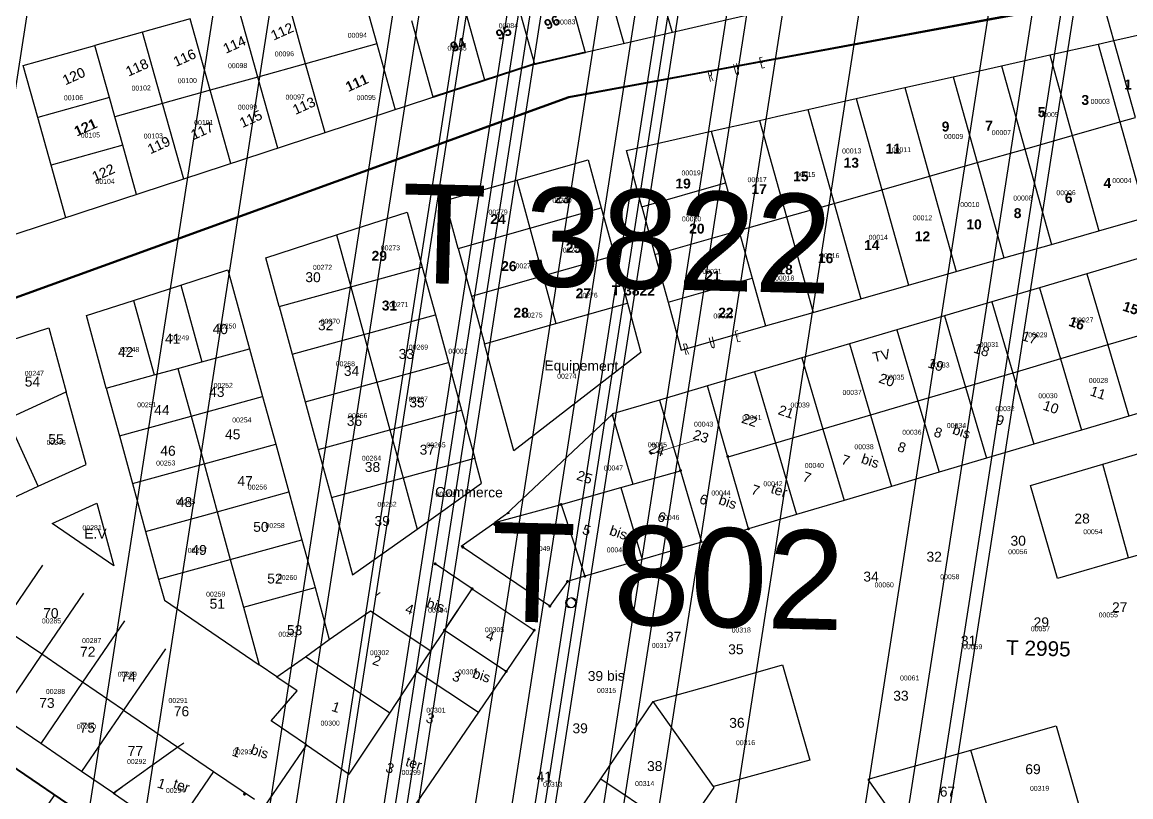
# Model space of a CAD drawing. Header units: metres. Extents: x 0 to 1324930, y 0 to 1631912.
# Drawn here: x 253556.7 to 253780.5, y 1629919.7 to 1630076.2 of the extents above; entities that cross this region are included whole.
import ezdxf
from ezdxf.enums import TextEntityAlignment as Align

# ---------------------------------------------------------------- set-up
doc = ezdxf.new("R2010")
doc.units = ezdxf.units.M
doc.header["$MEASUREMENT"] = 0
for name, color, linetype in [('A_revoir_geometrie_aberrante', 7, 'Continuous'), ('historique_numero_parcelle', 7, 'Continuous'), ('limites_parcelles', 7, 'Continuous'), ('limites_sections', 7, 'Continuous'), ('limites_tf', 7, 'Continuous'), ('numero_lot', 7, 'Continuous'), ('numero_parcelle', 7, 'Continuous')]:
    doc.layers.add(name, color=color, linetype=linetype)
for name, color, linetype, lineweight in [('CABA', 7, 'Continuous', 0), ('Commune', 2, 'Continuous', 30), ('Numero Titre Foncier', 4, 'Continuous', 0)]:
    doc.layers.add(name, color=color, linetype=linetype, lineweight=lineweight)
doc.styles.add('Style-Arial', font='arial.ttf')
doc.styles.add('Style-FANCY', font='times.ttf')
doc.styles.add('Style-STANDARD', font='STANDARD.shx')
doc.styles.add('style1', font='')
doc.styles.get('style1').set_extended_font_data('Times New Roman', bold=True)

# ---------------------------------------------------------------- blocks, each defined once
blk = doc.blocks.new('SC5182')
at = {"color": 0, "linetype": 'ByBlock', "lineweight": -2}
blk.add_circle((0, 0), 1, dxfattribs=at)

msp = doc.modelspace()

# ---------------------------------------------------------------- linework, layer by layer
at = {"layer": 'A_revoir_geometrie_aberrante'}
for p in [(253818.61986, 1630923.38749), (253724.3939, 1630908.56345), (253783.36023, 1630905.73622), (253774.25578, 1630899.93366), (253836.71626, 1630891.34258), (253814.74338, 1630885.17909), (253827.94962, 1630881.20231), (253782.48128, 1630855.73806), (253817.74311, 1630841.65067), (253797.24446, 1630828.58239), (253747.95549, 1630826.37614), (253772.91621, 1630823.75877), (253668.05397, 1630787.75301), (253715.06164, 1630775.13962), (253832.15824, 1630762.91725), (253758.56079, 1630716.32), (253733.98882, 1630702.58123), (253767.09052, 1630682.50395), (253854.39451, 1630680.82364), (253862.27647, 1630677.74937), (253858.70299, 1630671.267), (253842.95258, 1630663.93894), (253736.02348, 1630663.7972), (253774.846, 1630654.88448)]:
    msp.add_line(p, (0, 0), dxfattribs=at)
at = {"layer": 'CABA', "color": 7, "linetype": 'Continuous', "lineweight": 0}
for p, q in [((253683.78143, 1629988.99619), (253693.30726, 1629991.98084)), ((253628.92715, 1629960.97742), (253628.14296, 1629960.41473))]:
    msp.add_line(p, q, dxfattribs=at)
at = {"layer": 'CABA', "color": 7, "linetype": 'Continuous', "lineweight": 100}
msp.add_line((253683.69938, 1629989.25849), (253683.4811, 1629988.90627), dxfattribs=at)
at = {"layer": 'Commune', "color": 7, "linetype": 'Continuous', "lineweight": 0}
for p, q in [((253638.30152, 1630039.05814), (253638.31254, 1630039.06104)), ((253576.62823, 1629921.58254), (253575.0645, 1629920.47313))]:
    msp.add_line(p, q, dxfattribs=at)
at = {"layer": 'Commune', "color": 5, "linetype": 'Continuous', "lineweight": 13}
msp.add_line((253576.93291, 1629921.76257), (253575.37082, 1629920.65086), dxfattribs=at)
at = {"layer": 'Commune', "color": 7, "linetype": 'Continuous', "lineweight": 0}
msp.add_point((253642.04418, 1630040.26556), dxfattribs=at)
at = {"layer": 'Commune', "color": 2, "linetype": 'Continuous', "lineweight": 30}
for p in [(253675.68801, 1629996.74571), (253675.68801, 1629996.74571), (253654.66485, 1629976.96826), (253654.66485, 1629976.96826), (253575.09965, 1629920.48982), (253575.09965, 1629920.48982)]:
    msp.add_point(p, dxfattribs=at)
at = {"layer": 'Commune', "color": 5, "linetype": 'Continuous', "lineweight": 13}
for p in [(253675.88202, 1629997.07138), (253675.88202, 1629997.07138), (253654.88797, 1629977.26303), (253654.88797, 1629977.26303), (253575.40594, 1629920.66761), (253575.40594, 1629920.66761), (253601.54071, 1629920.27222)]:
    msp.add_point(p, dxfattribs=at)
at = {"layer": 'Commune', "color": 1, "linetype": 'Continuous', "lineweight": 30}
for p in [(253675.93984, 1629996.80875), (253654.91668, 1629977.0313), (253575.35148, 1629920.55286)]:
    msp.add_point(p, dxfattribs=at)
at = {"layer": 'Commune', "color": 5, "linetype": 'Continuous', "lineweight": 70}
for p in [(253699.12436, 1629988.48475), (253689.55659, 1629985.65002), (253665.48216, 1629978.7713), (253652.11563, 1629974.74006), (253703.29572, 1629973.89217), (253645.61729, 1629970.16204), (253640.07652, 1629966.7621), (253670.24342, 1629964.30044), (253666.80057, 1629963.22837), (253647.50715, 1629961.71814), (253663.20752, 1629958.26628), (253641.91057, 1629953.37649), (253660.06409, 1629953.38694), (253654.40066, 1629945.06678), (253601.54071, 1629920.27222)]:
    msp.add_point(p, dxfattribs=at)
at = {"layer": 'limites_parcelles'}
for p, q in [((253777.08208, 1630072.46991), (253767.78874, 1630105.42318)), ((253683.95004, 1630088.1273), (253687.87313, 1630074.08111)), ((253624.23586, 1630086.24164), (253628.26555, 1630071.79238)), ((253674.3193, 1630085.43667), (253678.12022, 1630071.82915)), ((253666.14375, 1630085.019), (253670.33269, 1630070.03224)), ((253613.90311, 1630067.78384), (253609.85423, 1630082.22772)), ((253656.02947, 1630082.19392), (253660.09009, 1630067.66817)), ((253604.27097, 1630065.09551), (253600.22246, 1630079.53949)), ((253650.08235, 1630064.43025), (253645.91019, 1630079.36745)), ((253590.58976, 1630076.851), (253580.95798, 1630074.16277)), ((253594.6387, 1630062.40716), (253590.58976, 1630076.851)), ((253639.6209, 1630060.99797), (253635.31632, 1630076.40841)), ((253580.95798, 1630074.16277), (253571.32621, 1630071.47454)), ((253585.00703, 1630059.71896), (253580.95798, 1630074.16277)), ((253777.08208, 1630072.46991), (253783.69, 1630073.96)), ((253628.26555, 1630071.79238), (253613.90311, 1630067.78384)), ((253628.26555, 1630071.79238), (253631.97579, 1630058.48854)), ((253764.15474, 1630069.55478), (253773.92237, 1630071.75739)), ((253773.92237, 1630071.75739), (253777.08208, 1630072.46991)), ((253773.92237, 1630071.75739), (253778.31469, 1630056.04418)), ((253781.46115, 1630056.94213), (253777.08208, 1630072.46991)), ((253556.87961, 1630067.44249), (253571.32621, 1630071.47454)), ((253574.28197, 1630060.93062), (253571.32621, 1630071.47454)), ((253754.38734, 1630067.35222), (253764.15474, 1630069.55478)), ((253764.15474, 1630069.55478), (253768.69845, 1630053.29988)), ((253559.83519, 1630056.89867), (253556.87961, 1630067.44249)), ((253613.90311, 1630067.78384), (253604.27097, 1630065.09551)), ((253617.81193, 1630053.8396), (253613.90311, 1630067.78384)), ((253744.61971, 1630065.14961), (253754.38734, 1630067.35222)), ((253754.38734, 1630067.35222), (253759.08235, 1630050.55561)), ((253604.27097, 1630065.09551), (253594.6387, 1630062.40716)), ((253608.30061, 1630050.7189), (253604.27097, 1630065.09551)), ((253734.85208, 1630062.947), (253744.61971, 1630065.14961)), ((253744.61971, 1630065.14961), (253749.46598, 1630047.81126)), ((253725.08468, 1630060.74443), (253734.85208, 1630062.947)), ((253734.85208, 1630062.947), (253739.84974, 1630045.06695)), ((253574.28197, 1630060.93062), (253559.83519, 1630056.89867)), ((253575.37522, 1630057.03073), (253574.28197, 1630060.93062)), ((253594.6387, 1630062.40716), (253585.00703, 1630059.71896)), ((253598.79029, 1630047.59719), (253594.6387, 1630062.40716)), ((253716.77509, 1630058.87061), (253725.08468, 1630060.74443)), ((253725.08468, 1630060.74443), (253730.23363, 1630042.32268)), ((253585.00703, 1630059.71896), (253575.37522, 1630057.03073)), ((253589.27997, 1630044.47647), (253585.00703, 1630059.71896)), ((253708.96241, 1630057.10882), (253715.3161, 1630058.5416)), ((253715.3161, 1630058.5416), (253716.77509, 1630058.87061)), ((253715.3161, 1630058.5416), (253720.61692, 1630039.57823)), ((253562.53454, 1630047.26889), (253559.83519, 1630056.89867)), ((253575.37522, 1630057.03073), (253575.37517, 1630057.03072)), ((253576.98146, 1630051.30087), (253575.37522, 1630057.03073)), ((253695.78107, 1630054.13648), (253705.54848, 1630056.33899)), ((253705.54848, 1630056.33899), (253708.96241, 1630057.10882)), ((253705.54848, 1630056.33899), (253711.00115, 1630036.83406)), ((253768.69845, 1630053.29988), (253778.31469, 1630056.04418)), ((253778.31469, 1630056.04418), (253781.46115, 1630056.94213)), ((253778.31469, 1630056.04418), (253783.69895, 1630036.78246)), ((253678.68083, 1630050.28044), (253695.78106, 1630054.13647)), ((253695.78106, 1630054.13647), (253695.78107, 1630054.13648)), ((253695.78107, 1630054.13648), (253698.69301, 1630043.71976)), ((253759.08235, 1630050.55561), (253768.69845, 1630053.29988)), ((253768.69845, 1630053.29988), (253774.08272, 1630034.03807)), ((253576.98146, 1630051.30087), (253562.53454, 1630047.26889)), ((253579.76964, 1630041.35476), (253576.98146, 1630051.30087)), ((253681.7973, 1630038.89885), (253678.68083, 1630050.28044)), ((253749.46598, 1630047.81126), (253759.08235, 1630050.55561)), ((253759.08235, 1630050.55561), (253764.46648, 1630031.29367)), ((253565.50466, 1630036.6732), (253562.53454, 1630047.26889)), ((253656.50939, 1630044.23531), (253670.93859, 1630048.33797)), ((253670.93859, 1630048.33797), (253673.58469, 1630038.69471)), ((253739.84974, 1630045.06695), (253749.46598, 1630047.81126)), ((253749.46598, 1630047.81126), (253754.84998, 1630028.5492)), ((253730.23363, 1630042.32268), (253739.84974, 1630045.06695)), ((253739.84974, 1630045.06695), (253745.23374, 1630025.80481)), ((253642.08111, 1630040.13292), (253656.50939, 1630044.23531)), ((253656.50939, 1630044.23531), (253659.15228, 1630034.5907)), ((253681.7973, 1630038.89885), (253698.69301, 1630043.71976)), ((253698.69301, 1630043.71976), (253701.38504, 1630034.08979)), ((253720.61692, 1630039.57823), (253730.23363, 1630042.32268)), ((253730.23363, 1630042.32268), (253735.61751, 1630023.06042)), ((253644.72393, 1630030.48781), (253642.08111, 1630040.13292)), ((253659.15228, 1630034.5907), (253673.58469, 1630038.69471)), ((253673.58469, 1630038.69471), (253676.23113, 1630029.05026)), ((253681.7973, 1630038.89885), (253684.43835, 1630029.2535)), ((253711.00115, 1630036.83406), (253720.61692, 1630039.57823)), ((253720.61692, 1630039.57823), (253726.00127, 1630020.31602)), ((253620.13286, 1630033.19802), (253634.42373, 1630037.80698)), ((253634.42373, 1630037.80698), (253637.4593, 1630026.72812)), ((253701.38504, 1630034.08979), (253711.00115, 1630036.83406)), ((253711.00115, 1630036.83406), (253716.38596, 1630017.57189)), ((253774.08272, 1630034.03807), (253783.69895, 1630036.78246)), ((253644.72393, 1630030.48781), (253659.15228, 1630034.5907)), ((253659.15228, 1630034.5907), (253661.79522, 1630024.94594)), ((253684.43835, 1630029.2535), (253701.38504, 1630034.08979)), ((253701.38504, 1630034.08979), (253704.07751, 1630024.45819)), ((253764.46648, 1630031.29367), (253774.08272, 1630034.03807)), ((253605.84316, 1630028.58945), (253620.13286, 1630033.19802)), ((253620.13286, 1630033.19802), (253622.99492, 1630022.75337)), ((253644.72393, 1630030.48781), (253647.36651, 1630020.84359)), ((253684.43835, 1630029.2535), (253687.07941, 1630019.60814)), ((253754.84998, 1630028.5492), (253764.46648, 1630031.29367)), ((253608.5313, 1630018.77882), (253605.84316, 1630028.58945)), ((253661.79522, 1630024.94594), (253676.23113, 1630029.05026)), ((253676.23113, 1630029.05026), (253678.87731, 1630019.40674)), ((253745.23374, 1630025.80481), (253754.84998, 1630028.5492)), ((253783.62252, 1630028.92011), (253771.63759, 1630025.37675)), ((253588.69527, 1630023.05896), (253598.22164, 1630026.13115)), ((253598.22164, 1630026.13115), (253602.57854, 1630010.2304)), ((253622.99492, 1630022.75337), (253637.4593, 1630026.72812)), ((253637.4593, 1630026.72812), (253640.10186, 1630017.08362)), ((253647.36651, 1630020.84359), (253661.79522, 1630024.94594)), ((253661.79522, 1630024.94594), (253664.43819, 1630015.30104)), ((253735.61751, 1630023.06042), (253745.23374, 1630025.80481)), ((253771.63759, 1630025.37675), (253762.04616, 1630022.54103)), ((253771.63759, 1630025.37675), (253775.8895, 1630010.99244)), ((253579.16825, 1630019.98657), (253588.69527, 1630023.05896)), ((253588.69527, 1630023.05897), (253588.69527, 1630023.05896)), ((253588.69527, 1630023.05896), (253592.93648, 1630007.58047)), ((253608.5313, 1630018.77882), (253622.99492, 1630022.75337)), ((253622.99492, 1630022.75337), (253625.63766, 1630013.10906)), ((253687.07941, 1630019.60814), (253704.07751, 1630024.45819)), ((253704.07751, 1630024.45819), (253706.76973, 1630014.8275)), ((253726.00127, 1630020.31602), (253735.61751, 1630023.06042)), ((253735.61751, 1630023.06042), (253735.61753, 1630023.06035)), ((253762.04616, 1630022.54103), (253752.45629, 1630019.70576)), ((253762.04616, 1630022.54103), (253766.29826, 1630008.15726)), ((253647.36651, 1630020.84359), (253650.00942, 1630011.19818)), ((253716.38596, 1630017.57189), (253726.00127, 1630020.31602)), ((253726.00127, 1630020.31602), (253726.00129, 1630020.31596)), ((253569.64187, 1630016.91438), (253579.16825, 1630019.98657)), ((253579.16825, 1630019.98657), (253583.29403, 1630004.93043)), ((253608.5313, 1630018.77882), (253611.17383, 1630009.1346)), ((253664.43819, 1630015.30104), (253678.87731, 1630019.40674)), ((253678.87731, 1630019.40674), (253681.60269, 1630009.4746)), ((253687.07941, 1630019.60814), (253689.72073, 1630009.96185)), ((253752.45629, 1630019.70576), (253742.86789, 1630016.87093)), ((253752.45629, 1630019.70576), (253756.70839, 1630005.32249)), ((253573.65168, 1630002.28041), (253569.64187, 1630016.91438)), ((253625.63766, 1630013.10906), (253640.10186, 1630017.08362)), ((253640.10186, 1630017.08362), (253642.74443, 1630007.43912)), ((253706.76973, 1630014.8275), (253716.38596, 1630017.57189)), ((253742.86789, 1630016.87093), (253733.27801, 1630014.03567)), ((253742.86789, 1630016.87093), (253747.11926, 1630002.48794)), ((253547.57216, 1630009.796), (253562.02043, 1630014.45578)), ((253562.02043, 1630014.45578), (253565.559, 1630001.54195)), ((253650.00942, 1630011.19818), (253664.43819, 1630015.30104)), ((253689.72073, 1630009.96185), (253706.76973, 1630014.8275)), ((253733.27801, 1630014.03567), (253723.68842, 1630011.20049)), ((253733.27801, 1630014.03567), (253737.52894, 1629999.65303)), ((253787.87432, 1630014.53516), (253775.8895, 1630010.99244)), ((253611.17383, 1630009.1346), (253625.63766, 1630013.10906)), ((253625.63766, 1630013.10906), (253628.28044, 1630003.46461)), ((253592.93648, 1630007.58047), (253602.57854, 1630010.2304)), ((253602.57854, 1630010.2304), (253605.22118, 1630000.58591)), ((253611.17383, 1630009.1346), (253613.81644, 1629999.49011)), ((253655.92315, 1629989.61575), (253650.00942, 1630011.19818)), ((253681.60269, 1630009.4746), (253655.92315, 1629989.61575)), ((253723.68842, 1630011.20049), (253714.09882, 1630008.36531)), ((253723.68842, 1630011.20049), (253727.93935, 1629996.81835)), ((253775.8895, 1630010.99244), (253766.29826, 1630008.15726)), ((253775.8895, 1630010.99244), (253780.14153, 1629996.60775)), ((253588.1148, 1630006.25532), (253592.93648, 1630007.58047)), ((253628.28044, 1630003.46461), (253642.74443, 1630007.43912)), ((253642.74443, 1630007.43912), (253645.38692, 1629997.79488)), ((253714.09882, 1630008.36531), (253704.50803, 1630005.52977)), ((253714.09882, 1630008.36531), (253718.34948, 1629993.98358)), ((253766.29826, 1630008.15726), (253756.70839, 1630005.32249)), ((253766.29826, 1630008.15726), (253770.5506, 1629993.77268)), ((253573.65168, 1630002.28041), (253583.29403, 1630004.93043)), ((253583.29403, 1630004.93043), (253588.1148, 1630006.25532)), ((253588.1148, 1630006.25532), (253590.7575, 1629996.61099)), ((253704.50803, 1630005.52977), (253695.04883, 1630002.73314)), ((253704.50803, 1630005.52977), (253708.75915, 1629991.14867)), ((253756.70839, 1630005.32249), (253747.11926, 1630002.48794)), ((253756.70839, 1630005.32249), (253760.96087, 1629990.93796)), ((253573.65168, 1630002.28041), (253576.29427, 1629992.63619)), ((253613.81644, 1629999.49011), (253628.28044, 1630003.46461)), ((253628.28044, 1630003.46461), (253630.92319, 1629993.8203)), ((253695.04883, 1630002.73314), (253685.35373, 1629999.86677)), ((253699.17172, 1629988.31462), (253695.04883, 1630002.73314)), ((253747.11926, 1630002.48794), (253737.52894, 1629999.65303)), ((253747.11926, 1630002.48794), (253751.37114, 1629988.10324)), ((253553.67501, 1629996.09263), (253565.559, 1630001.54195)), ((253569.5762, 1629986.88136), (253565.559, 1630001.54195)), ((253590.7575, 1629996.61099), (253605.22118, 1630000.58591)), ((253605.22118, 1630000.58591), (253607.86376, 1629990.94168)), ((253794.52659, 1630000.85996), (253780.14153, 1629996.60775)), ((253613.81644, 1629999.49011), (253616.45905, 1629989.84563)), ((253630.92319, 1629993.8203), (253645.38692, 1629997.79488)), ((253645.38692, 1629997.79488), (253648.02948, 1629988.15037)), ((253685.35373, 1629999.86677), (253675.86966, 1629997.06279)), ((253685.35373, 1629999.86677), (253689.58041, 1629985.56767)), ((253737.52894, 1629999.65303), (253727.93935, 1629996.81835)), ((253737.52894, 1629999.65303), (253741.78049, 1629985.26825)), ((253559.92738, 1629982.45712), (253553.67501, 1629996.09263)), ((253576.29427, 1629992.63619), (253590.7575, 1629996.61099)), ((253590.7575, 1629996.61099), (253593.40021, 1629986.96666)), ((253675.77969, 1629996.97796), (253654.2679, 1629976.69474)), ((253675.86966, 1629997.06279), (253675.77969, 1629996.97796)), ((253675.77969, 1629996.97796), (253679.95494, 1629982.85302)), ((253727.93935, 1629996.81835), (253718.34948, 1629993.98358)), ((253727.93935, 1629996.81835), (253732.19104, 1629982.43361)), ((253780.14153, 1629996.60775), (253770.5506, 1629993.77268)), ((253616.45905, 1629989.84563), (253630.92319, 1629993.8203)), ((253630.92319, 1629993.8203), (253633.56597, 1629984.17586)), ((253718.34948, 1629993.98358), (253708.75915, 1629991.14867)), ((253718.34948, 1629993.98358), (253722.60103, 1629979.59881)), ((253770.5506, 1629993.77268), (253760.96087, 1629990.93796)), ((253576.29427, 1629992.63619), (253578.93694, 1629982.99171)), ((253708.75915, 1629991.14867), (253699.17172, 1629988.31462)), ((253708.75915, 1629991.14867), (253713.0113, 1629976.76409)), ((253593.40021, 1629986.96666), (253607.86376, 1629990.94168)), ((253607.86376, 1629990.94168), (253610.5064, 1629981.29719)), ((253616.45905, 1629989.84563), (253619.10165, 1629980.20115)), ((253760.96087, 1629990.93796), (253751.37114, 1629988.10324)), ((253774.86424, 1629986.90503), (253788.90963, 1629991.05099)), ((253559.92738, 1629982.45712), (253569.5762, 1629986.88136)), ((253578.93694, 1629982.99171), (253593.40021, 1629986.96666)), ((253593.40021, 1629986.96666), (253596.04296, 1629977.32219)), ((253633.56597, 1629984.17586), (253648.02948, 1629988.15037)), ((253649.42281, 1629983.06518), (253648.02948, 1629988.15037)), ((253703.29572, 1629973.89217), (253699.17172, 1629988.31462)), ((253751.37114, 1629988.10324), (253741.78049, 1629985.26825)), ((253760.24243, 1629982.59754), (253774.86424, 1629986.90503)), ((253780.05158, 1629967.98763), (253774.86424, 1629986.90503)), ((253679.95494, 1629982.85302), (253689.58041, 1629985.56767)), ((253689.58041, 1629985.56767), (253693.84255, 1629971.14859)), ((253741.78049, 1629985.26825), (253732.19104, 1629982.43361)), ((253550.83769, 1629978.28927), (253559.92738, 1629982.45712)), ((253578.93694, 1629982.99171), (253581.5796, 1629973.34722)), ((253619.10165, 1629980.20115), (253633.56597, 1629984.17586)), ((253633.56597, 1629984.17586), (253636.40284, 1629973.82325)), ((253636.40284, 1629973.82325), (253649.42281, 1629983.06518)), ((253665.48216, 1629978.7713), (253677.54803, 1629982.17421)), ((253677.54803, 1629982.17421), (253679.95494, 1629982.85302)), ((253677.54803, 1629982.17421), (253677.54803, 1629982.17421)), ((253677.54803, 1629982.17421), (253681.83672, 1629967.66466)), ((253732.19104, 1629982.43361), (253722.60103, 1629979.59881)), ((253765.68655, 1629963.83414), (253760.24243, 1629982.59754)), ((253596.04296, 1629977.32219), (253610.5064, 1629981.29719)), ((253610.5064, 1629981.29719), (253613.14897, 1629971.65296)), ((253619.10165, 1629980.20115), (253623.38174, 1629964.58052)), ((253562.70176, 1629974.92886), (253571.71813, 1629979.06341)), ((253571.71813, 1629979.06341), (253575.18689, 1629966.40371)), ((253652.1128, 1629975.16493), (253665.48216, 1629978.7713)), ((253665.48216, 1629978.7713), (253670.24342, 1629964.30044)), ((253722.60103, 1629979.59881), (253713.0113, 1629976.76409)), ((253581.5796, 1629973.34722), (253596.04296, 1629977.32219)), ((253596.04296, 1629977.32219), (253598.68563, 1629967.67799)), ((253654.2679, 1629976.69474), (253652.1128, 1629975.16493)), ((253713.0113, 1629976.76409), (253703.29572, 1629973.89217)), ((253575.18689, 1629966.40371), (253562.70176, 1629974.92886)), ((253581.5796, 1629973.34722), (253584.22219, 1629963.703)), ((253623.38174, 1629964.58052), (253636.40284, 1629973.82325)), ((253645.33449, 1629970.35329), (253652.1128, 1629975.16493)), ((253693.84255, 1629971.14859), (253703.29572, 1629973.89217)), ((253598.68563, 1629967.67799), (253613.14897, 1629971.65296)), ((253613.14897, 1629971.65296), (253613.14902, 1629971.65297)), ((253613.14897, 1629971.65296), (253615.79187, 1629962.00754)), ((253693.84255, 1629971.14859), (253681.83672, 1629967.66466)), ((253794.59454, 1629972.19698), (253780.13059, 1629968.01047)), ((253663.20752, 1629958.26628), (253645.33449, 1629970.35329)), ((253560.79957, 1629966.54114), (253552.3441, 1629954.15829)), ((253584.22219, 1629963.703), (253598.68563, 1629967.67799)), ((253598.68563, 1629967.67799), (253601.32841, 1629958.0334)), ((253647.50715, 1629961.71814), (253640.07652, 1629966.7621)), ((253681.83672, 1629967.66466), (253670.24342, 1629964.30044)), ((253780.05158, 1629967.98763), (253765.68655, 1629963.83414)), ((253780.13059, 1629968.01047), (253780.05158, 1629967.98763)), ((253670.24342, 1629964.30044), (253666.80057, 1629963.22837)), ((253584.22219, 1629963.703), (253585.39152, 1629959.43551)), ((253601.32841, 1629958.0334), (253615.79187, 1629962.00754)), ((253615.79187, 1629962.00754), (253618.66676, 1629951.51547)), ((253666.80057, 1629963.22837), (253663.20752, 1629958.26628)), ((253569.05771, 1629960.90195), (253560.60427, 1629948.52208)), ((253641.91057, 1629953.37649), (253647.50715, 1629961.71814)), ((253641.95342, 1629953.34798), (253647.50715, 1629961.71814)), ((253647.50715, 1629961.71814), (253660.06409, 1629953.38694)), ((253585.39152, 1629959.43551), (253604.52424, 1629946.37052)), ((253601.32841, 1629958.0334), (253604.52424, 1629946.37052)), ((253577.31585, 1629955.26275), (253568.86445, 1629942.88586)), ((253618.66676, 1629951.51547), (253626.97124, 1629957.31027)), ((253626.97124, 1629957.31027), (253639.19921, 1629949.19704)), ((253560.60427, 1629948.52208), (253552.3441, 1629954.15829)), ((253639.19921, 1629949.19704), (253641.95342, 1629953.34798)), ((253641.95342, 1629953.34798), (253641.91057, 1629953.37649)), ((253654.38585, 1629945.07663), (253641.95342, 1629953.34798)), ((253660.06409, 1629953.38694), (253654.38585, 1629945.07663)), ((253613.86072, 1629948.0122), (253618.66676, 1629951.51547)), ((253585.57398, 1629949.62256), (253577.12485, 1629937.2495)), ((253636.44937, 1629945.05269), (253639.19921, 1629949.19704)), ((253639.19921, 1629949.19704), (253639.19922, 1629949.19703)), ((253560.60427, 1629948.52208), (253552.14375, 1629936.13183)), ((253568.86445, 1629942.88586), (253560.60427, 1629948.52208)), ((253608.05574, 1629943.959), (253604.52424, 1629946.37052)), ((253608.05574, 1629943.959), (253613.86072, 1629948.0122)), ((253630.87267, 1629936.64791), (253613.86072, 1629948.0122)), ((253695.8922, 1629942.29365), (253710.17686, 1629946.39859)), ((253710.17686, 1629946.39859), (253715.70498, 1629927.17618)), ((253630.87267, 1629936.64791), (253636.44937, 1629945.05269)), ((253636.44937, 1629945.05269), (253648.77926, 1629936.87118)), ((253654.38585, 1629945.07663), (253648.77926, 1629936.87118)), ((253568.86445, 1629942.88586), (253560.403, 1629930.49427)), ((253577.12485, 1629937.2495), (253568.86445, 1629942.88586)), ((253608.10413, 1629943.92595), (253608.05574, 1629943.959)), ((253612.21569, 1629941.11833), (253608.10413, 1629943.92595)), ((253684.07037, 1629938.96829), (253695.8922, 1629942.29365)), ((253606.9609, 1629935.06775), (253612.21569, 1629941.11833)), ((253673.50655, 1629923.38741), (253684.0409, 1629938.96)), ((253684.0409, 1629938.96), (253684.07037, 1629938.96829)), ((253696.25095, 1629921.81411), (253684.07037, 1629938.96829)), ((253560.403, 1629930.49427), (253552.14375, 1629936.13183)), ((253577.12485, 1629937.2495), (253568.66225, 1629924.85671)), ((253577.12485, 1629937.2495), (253588.11693, 1629929.74921)), ((253622.67346, 1629924.29069), (253630.87267, 1629936.64791)), ((253648.77926, 1629936.87118), (253626.21183, 1629903.84291)), ((253614.04331, 1629930.21001), (253606.9609, 1629935.06775)), ((253748.19856, 1629929.19012), (253765.41655, 1629934.07071)), ((253765.41655, 1629934.07071), (253770.95528, 1629914.77839)), ((253568.66225, 1629924.85671), (253560.403, 1629930.49427)), ((253588.12533, 1629929.74349), (253575.07621, 1629920.47869)), ((253588.11693, 1629929.74921), (253588.12533, 1629929.74349)), ((253589.29708, 1629930.57542), (253588.12533, 1629929.74349)), ((253588.12533, 1629929.74349), (253595.28808, 1629924.87249)), ((253614.04331, 1629930.21001), (253605.62368, 1629917.84381)), ((253614.04331, 1629930.21001), (253622.67346, 1629924.29069)), ((253727.48901, 1629923.32899), (253748.19856, 1629929.19012)), ((253753.90834, 1629909.77929), (253748.19856, 1629929.19012)), ((253715.70498, 1629927.17618), (253696.25095, 1629921.81411)), ((253575.07621, 1629920.47869), (253568.66225, 1629924.85671)), ((253595.28808, 1629924.87249), (253586.84805, 1629912.47286)), ((253595.28808, 1629924.87249), (253603.55706, 1629919.2492)), ((253665.19268, 1629911.20434), (253673.50655, 1629923.38741)), ((253673.50655, 1629923.38741), (253685.53771, 1629915.29222)), ((253696.3625, 1629921.65701), (253696.25095, 1629921.81411)), ((253740.02808, 1629905.70086), (253727.44963, 1629923.25864)), ((253563.17131, 1629920.15985), (253554.68861, 1629907.66944)), ((253575.07621, 1629920.47869), (253586.84805, 1629912.47286)), ((253689.964, 1629912.30078), (253696.3625, 1629921.65701))]:
    msp.add_line(p, q, dxfattribs=at)
at = {"layer": 'limites_sections', "color": 112, "linetype": 'Continuous', "lineweight": 40, "flags": 128}
msp.add_lwpolyline([(253571.04708, 1630723.59957), (253600.1863, 1630706.54853), (253621.81723, 1630711.99444), (253628.04112, 1630687.55487), (253678.20867, 1630517.21846), (253711.26263, 1630399.4259), (253749.05441, 1630241.18811), (253786.71903, 1630083.07753), (253667.01916, 1630061.04847), (253520.67758, 1630008.00346), (253349.87463, 1629905.00727), (253370.89489, 1630071.74561), (253278.66491, 1630062.12861), (253271.08256, 1630189.80614), (253238.7921, 1630544.17911), (253486.32208, 1630710.42565), (253532.90498, 1630728.2652), (253571.04708, 1630723.59957)], close=True, dxfattribs=at)
msp.add_lwpolyline([(253349.87463, 1629905.00727), (253520.67758, 1630008.00346), (253667.01916, 1630061.04847), (253786.49652, 1630083.30014), (253799.36956, 1630038.16252), (253856.42032, 1629838.7166)], dxfattribs=at)
at = {"layer": 'limites_tf', "color": 5, "linetype": 'Continuous', "lineweight": 30}
for p, q in [((253764.62282, 1630091.79722), (253659.60468, 1630067.55592)), ((253659.60468, 1630067.55592), (253545.58895, 1630030.137))]:
    msp.add_line(p, q, dxfattribs=at)
at = {"layer": 'limites_tf', "color": 5, "linetype": 'Continuous', "lineweight": 40}
for p, q in [((253670.33367, 1630070.02723), (253659.60468, 1630067.55592)), ((253659.60468, 1630067.55592), (253639.6209, 1630060.99797)), ((253500.38613, 1629962.90964), (253630.60444, 1629874.22494))]:
    msp.add_line(p, q, dxfattribs=at)

# ---------------------------------------------------------------- block references
at = {"layer": 'Commune', "color": 7, "linetype": 'Continuous', "lineweight": 0, "xscale": 0.999998, "yscale": 0.999998, "zscale": 0.999998, "rotation": 359.50053}
for p in [(253667.3728, 1629958.89983), (253667.3728, 1629958.89983), (253667.62463, 1629958.96287)]:
    msp.add_blockref('SC5182', p, dxfattribs=at)

# ---------------------------------------------------------------- texts
at = {"layer": 'CABA', "color": 7, "linetype": 'Continuous', "lineweight": 0, "style": 'Style-STANDARD', "width": 0.492066}
for p in [(253700.55089, 1630067.71503), (253695.64473, 1630012.51837)]:
    msp.add_text('R      U      E', height=2.199996, rotation=14.180794, dxfattribs=at).set_placement(p, align=Align.TOP_CENTER)
at = {"layer": 'historique_numero_parcelle', "color": 7, "lineweight": 13, "style": 'Style-Arial'}
msp.add_text('00001', height=1, rotation=0.50053, dxfattribs=at).set_placement((253642.7104, 1630010.21755), align=Align.TOP_LEFT)
at = {"layer": 'Numero Titre Foncier', "color": 4, "linetype": 'Continuous', "lineweight": 13, "style": 'Style-Arial'}
for s, p in [('T 3822', (253676.70926, 1630032.46437)), ('T 802', (253686.97399, 1629964.31601))]:
    msp.add_text(s, height=19.99996, rotation=358.50053, dxfattribs=at).set_placement(p, align=Align.MIDDLE_CENTER)
msp.add_text('T 2995', height=3, rotation=358.50053, dxfattribs=at).set_placement((253755.3638, 1629951.39942), align=Align.TOP_LEFT)
at = {"layer": 'numero_lot', "color": 7, "linetype": 'Continuous', "lineweight": 13, "style": 'Style-Arial'}
for s, rotation, p in [('30', 359.50053, (253613.8474, 1630025.68383)), ('32', 359.50053, (253616.40091, 1630015.98122)), ('40', 359.50053, (253595.11594, 1630015.20074)), ('17', 341.670416, (253758.94866, 1630013.91429)), ('41', 359.50053, (253585.50553, 1630013.26645)), ('42', 359.50053, (253576.02988, 1630010.56995)), ('33', 359.50053, (253632.68204, 1630010.19208)), ('TV', 13.00368, (253728.19179, 1630009.42009)), ('18', 341.670416, (253749.22828, 1630011.40966)), ('34', 359.50053, (253621.62566, 1630006.75334)), ('Equipement', 359.50053, (253662.11694, 1630007.85941)), ('19', 341.670416, (253739.98446, 1630008.42958)), ('54', 359.50053, (253557.19717, 1630004.60091)), ('20', 341.670416, (253730.08228, 1630005.34939)), ('43', 359.50053, (253594.4213, 1630002.51134)), ('11', 341.670416, (253772.74276, 1630002.75593)), ('35', 359.50053, (253634.84769, 1630000.39285)), ('44', 359.50053, (253583.32808, 1629998.86091)), ('21', 341.670416, (253709.75993, 1629998.93536)), ('10', 341.670416, (253763.22198, 1629999.86698)), ('36', 359.50053, (253622.21676, 1629996.66783)), ('22', 341.670416, (253702.36783, 1629997.23802)), ('9', 341.670416, (253753.69382, 1629996.98158)), ('45', 359.50053, (253597.63183, 1629993.95604)), ('23', 341.670416, (253692.55595, 1629993.97503)), ('8', 341.670416, (253741.18853, 1629994.49814)), ('bis', 341.670416, (253744.97473, 1629994.98873)), ('55', 359.50053, (253561.94406, 1629992.98211)), ('24', 341.670416, (253683.61547, 1629991.26443)), ('8', 341.670416, (253733.85178, 1629991.52223)), ('46', 359.50053, (253584.56844, 1629990.6378)), ('37', 359.50053, (253636.92954, 1629990.84536)), ('7', 341.670416, (253722.51065, 1629988.91935)), ('bis', 341.670416, (253726.53544, 1629989.07621)), ('38', 359.50053, (253625.85374, 1629987.35879)), ('47', 359.50053, (253600.13271, 1629984.5249)), ('25', 341.670416, (253669.06561, 1629985.72705)), ('7', 341.670416, (253714.69742, 1629985.46388)), ('Commerce', 359.50053, (253640.06505, 1629982.31672)), ('7', 341.670416, (253704.30833, 1629982.8641)), ('ter', 341.670416, (253708.28984, 1629983.06726)), ('48', 359.50053, (253587.89527, 1629980.28043)), ('6', 341.670416, (253693.85738, 1629980.97478)), ('bis', 341.670416, (253697.75578, 1629980.80155)), ('39', 359.50053, (253627.80679, 1629976.45837)), ('6', 341.670416, (253685.37645, 1629977.42415)), ('28', 0.50053, (253769.11152, 1629976.92448)), ('E.V', 359.50053, (253569.21697, 1629973.90502)), ('50', 359.50053, (253603.3221, 1629975.26477)), ('5', 341.670416, (253670.22215, 1629974.8119)), ('bis', 341.670416, (253675.69327, 1629974.59527)), ('30', 0.50053, (253756.20705, 1629972.43953)), ('49', 359.50053, (253590.8311, 1629970.61249)), ('5', 341.670416, (253658.88526, 1629969.34492)), ('32', 0.50053, (253739.24668, 1629969.21461)), ('52', 359.50053, (253606.14823, 1629964.82875)), ('34', 0.50053, (253726.49974, 1629965.21684)), ('51', 359.50053, (253594.52025, 1629959.73994)), ('bis', 341.670416, (253638.77028, 1629959.95347)), ('70', 359.50053, (253560.9148, 1629957.85382)), ('4', 341.670416, (253634.46085, 1629958.82932)), ('27', 0.50053, (253776.71057, 1629959.01619)), ('29', 0.50053, (253760.88127, 1629955.96309)), ('53', 359.50053, (253610.13461, 1629954.41663)), ('4', 341.670416, (253650.77109, 1629953.426)), ('37', 0.50053, (253686.64252, 1629953.04746)), ('31', 0.50053, (253746.19011, 1629952.2722)), ('72', 359.50053, (253568.35703, 1629950.04966)), ('35', 0.50053, (253699.20199, 1629950.53165)), ('2', 341.670416, (253627.84914, 1629948.45631)), ('74', 359.50053, (253576.51951, 1629945.02332)), ('3', 341.670416, (253643.9529, 1629945.19454)), ('bis', 341.670416, (253648.0386, 1629945.75297)), ('39 bis', 0.50053, (253670.85566, 1629945.13671)), ('73', 359.50053, (253560.11774, 1629939.72511)), ('33', 0.50053, (253732.53471, 1629941.14139)), ('76', 359.50053, (253587.28294, 1629938.03025)), ('1', 341.670416, (253619.60203, 1629939.04171)), ('3', 341.670416, (253638.62582, 1629936.78293)), ('36', 0.50053, (253699.4144, 1629935.67016)), ('75', 359.50053, (253568.28041, 1629934.72178)), ('39', 0.50053, (253667.76294, 1629934.57372)), ('77', 359.50053, (253577.98481, 1629930.02401)), ('1', 341.670416, (253599.5015, 1629930.02215)), ('bis', 341.670416, (253603.25111, 1629930.37814)), ('3', 341.670416, (253630.51691, 1629926.74845)), ('ter', 341.670416, (253634.51781, 1629927.9705)), ('38', 0.50053, (253682.82568, 1629926.94274)), ('69', 0.50053, (253759.19874, 1629926.31447)), ('41', 0.50053, (253660.51656, 1629924.80463)), ('1', 341.670416, (253584.38549, 1629923.58553)), ('ter', 341.670416, (253587.61807, 1629923.47224)), ('67', 0.50053, (253741.92611, 1629921.79135))]:
    msp.add_text(s, height=2, rotation=rotation, dxfattribs=at).set_placement(p, align=Align.TOP_LEFT)
at = {"layer": 'numero_lot', "color": 7, "linetype": 'Continuous', "lineweight": 0, "char_height": 2, "attachment_point": 1, "rotation": 24.2717549, "line_spacing_factor": 0.72}
for s, insert, style in [('\\fArial|b1|i0|c00|p39;96', (253661.81457, 1630076.40994), 'style1'), ('\\fArial|b0|i0|c00|p39;112', (253606.60471, 1630074.25013), 'Style-FANCY'), ('\\fArial|b0|i0|c00|p39;112', (253606.62099, 1630074.25747), 'Style-FANCY'), ('\\fArial|b1|i0|c00|p39;95', (253652.05696, 1630074.31813), 'style1'), ('\\fArial|b0|i0|c00|p39;114', (253596.9662, 1630071.59107), 'Style-FANCY'), ('\\fArial|b0|i0|c00|p39;114', (253596.98858, 1630071.60116), 'Style-FANCY'), ('\\fArial|b1|i0|c00|p39;94', (253642.83056, 1630071.86976), 'style1'), ('\\fArial|b0|i0|c00|p39;116', (253586.90919, 1630068.94575), 'Style-FANCY'), ('\\fArial|b0|i0|c00|p39;116', (253586.92547, 1630068.95309), 'Style-FANCY'), ('\\fArial|b0|i0|c00|p39;118', (253577.31127, 1630066.97376), 'Style-FANCY'), ('\\fArial|b0|i0|c00|p39;118', (253577.32755, 1630066.9811), 'Style-FANCY'), ('\\fArial|b0|i0|c00|p39;120', (253564.54713, 1630065.22057), 'Style-FANCY'), ('\\fArial|b0|i0|c00|p39;120', (253564.57155, 1630065.23158), 'Style-FANCY'), ('\\fArial|b0|i0|c00|p39;111', (253621.65403, 1630063.8588), 'Style-FANCY'), ('\\fArial|b0|i0|c00|p39;111', (253621.75984, 1630063.90652), 'Style-FANCY'), ('\\fArial|b0|i0|c00|p39;113', (253611.01861, 1630059.24711), 'Style-FANCY'), ('\\fArial|b0|i0|c00|p39;113', (253611.03489, 1630059.25445), 'Style-FANCY'), ('\\fArial|b0|i0|c00|p39;115', (253600.285, 1630056.60181), 'Style-FANCY'), ('\\fArial|b0|i0|c00|p39;115', (253600.30128, 1630056.60915), 'Style-FANCY'), ('\\fArial|b0|i0|c00|p39;121', (253566.84425, 1630054.86685), 'Style-FANCY'), ('\\fArial|b0|i0|c00|p39;121', (253566.99076, 1630054.93291), 'Style-FANCY'), ('\\fArial|b0|i0|c00|p39;117', (253590.44619, 1630054.17729), 'Style-FANCY'), ('\\fArial|b0|i0|c00|p39;117', (253590.46247, 1630054.18463), 'Style-FANCY'), ('\\fArial|b0|i0|c00|p39;119', (253581.70648, 1630051.2934), 'Style-FANCY'), ('\\fArial|b0|i0|c00|p39;119', (253581.72275, 1630051.30074), 'Style-FANCY'), ('\\fArial|b0|i0|c00|p39;122', (253570.50889, 1630045.73893), 'Style-FANCY'), ('\\fArial|b0|i0|c00|p39;122', (253570.5333, 1630045.74994), 'Style-FANCY')]:
    msp.add_mtext(s, dxfattribs=dict(at, insert=insert, style=style))
at = {"layer": 'numero_lot', "color": 7, "linetype": 'Continuous', "lineweight": 13, "char_height": 2, "attachment_point": 1, "line_spacing_factor": 0.72, "style": 'style1'}
for s, insert, rotation in [('\\fArial|b1|i0|c00|p39;1', (253779.15473, 1630064.57596), 359.5005464), ('\\fArial|b1|i0|c00|p39;1', (253779.15473, 1630064.57596), 359.5005464), ('\\fArial|b1|i0|c00|p39;3', (253770.54078, 1630061.46855), 359.5005464), ('\\fArial|b1|i0|c00|p39;3', (253770.54078, 1630061.46855), 359.5005464), ('\\fArial|b1|i0|c00|p39;5', (253761.7252, 1630059.02885), 359.5005464), ('\\fArial|b1|i0|c00|p39;5', (253761.7252, 1630059.02885), 359.5005464), ('\\fArial|b1|i0|c00|p39;9', (253742.33296, 1630056.09894), 359.5005464), ('\\fArial|b1|i0|c00|p39;7', (253751.11597, 1630056.29323), 359.5005464), ('\\fArial|b1|i0|c00|p39;7', (253751.11597, 1630056.29323), 359.5005464), ('\\fArial|b1|i0|c00|p39;11', (253730.9981, 1630051.6429), 359.5005464), ('\\fArial|b1|i0|c00|p39;13', (253722.53084, 1630048.80161), 359.5005464), ('\\fArial|b1|i0|c00|p39;15', (253712.35356, 1630046.05823), 359.5005464), ('\\fArial|b1|i0|c00|p39;19', (253688.55801, 1630044.60261), 359.5005464), ('\\fArial|b1|i0|c00|p39;17', (253703.91369, 1630043.46971), 359.5005464), ('\\fArial|b1|i0|c00|p39;4', (253775.01373, 1630044.70996), 359.5005464), ('\\fArial|b1|i0|c00|p39;4', (253775.01373, 1630044.70996), 359.5005464), ('\\fArial|b1|i0|c00|p39;23', (253664.17077, 1630041.6241), 359.5005464), ('\\fArial|b1|i0|c00|p39;6', (253767.2112, 1630041.68387), 359.5005464), ('\\fArial|b1|i0|c00|p39;6', (253767.2112, 1630041.68387), 359.5005464), ('\\fArial|b1|i0|c00|p39;8', (253756.87902, 1630038.60882), 359.5005464), ('\\fArial|b1|i0|c00|p39;8', (253756.87902, 1630038.60882), 359.5005464), ('\\fArial|b1|i0|c00|p39;24', (253651.20144, 1630037.41), 359.5005464), ('\\fArial|b1|i0|c00|p39;10', (253747.31427, 1630036.36012), 359.5005464), ('\\fArial|b1|i0|c00|p39;10', (253747.31427, 1630036.36012), 359.5005464), ('\\fArial|b1|i0|c00|p39;20', (253691.34533, 1630035.49699), 359.5005464), ('\\fArial|b1|i0|c00|p39;12', (253736.88974, 1630033.93291), 359.5005464), ('\\fArial|b1|i0|c00|p39;25', (253666.43155, 1630031.61003), 359.5005464), ('\\fArial|b1|i0|c00|p39;14', (253726.67089, 1630032.17092), 359.5005464), ('\\fArial|b1|i0|c00|p39;29', (253627.22305, 1630029.99376), 359.5005464), ('\\fArial|b1|i0|c00|p39;16', (253717.34659, 1630029.52311), 359.5005464), ('\\fArial|b1|i0|c00|p39;26', (253653.39087, 1630027.91458), 359.5005464), ('\\fArial|b1|i0|c00|p39;18', (253709.15743, 1630027.24731), 359.5005464), ('\\fArial|b1|i0|c00|p39;21', (253694.59457, 1630025.95432), 359.5005464), ('\\fArial|b1|i0|c00|p39;27', (253668.43563, 1630022.43323), 359.5005464), ('\\fArial|b1|i0|c00|p39;T 3822', (253675.74544, 1630023.02053), 359.5005464), ('\\fArial|b1|i0|c00|p39;31', (253629.28336, 1630019.95944), 359.5005464), ('\\fArial|b1|i0|c00|p39;28', (253655.85628, 1630018.51155), 359.5005464), ('\\fArial|b1|i0|c00|p39;22', (253697.21253, 1630018.51823), 359.5005464), ('\\fArial|b1|i0|c00|p39;15', (253779.32811, 1630019.87435), 341.6703923), ('\\fArial|b1|i0|c00|p39;16', (253768.43506, 1630016.80544), 341.6703923)]:
    msp.add_mtext(s, dxfattribs=dict(at, insert=insert, rotation=rotation))
at = {"layer": 'numero_parcelle', "color": 5, "lineweight": 0, "style": 'Style-Arial'}
for s, rotation, p in [('00083', 1.13223, (253664.48212, 1630076.66577, 0.00127)), ('00094', 1.13223, (253622.38806, 1630073.98767, 0.00127)), ('00084', 1.13223, (253652.8731, 1630075.92076, 0.00127)), ('00096', 1.13223, (253607.65957, 1630070.23178, 0.00127)), ('00085', 1.13223, (253642.52824, 1630071.38569, 0.00127)), ('00098', 1.13223, (253598.21266, 1630067.85694, 0.00127)), ('00102', 1.13223, (253578.74359, 1630063.33332, 0.00127)), ('00100', 1.13223, (253588.05017, 1630064.82916, 0.00127)), ('00106', 1.13223, (253565.07927, 1630061.38198, 0.00127)), ('00097', 1.13223, (253609.831, 1630061.50425, 0.00127)), ('00095', 1.13223, (253624.17385, 1630061.40748, 0.00127)), ('00003', 0.50053, (253772.3838, 1630060.65444)), ('00099', 1.13223, (253600.20774, 1630059.48736, 0.00127)), ('00101', 1.13223, (253591.38296, 1630056.36471, 0.00127)), ('00005', 0.50053, (253762.05162, 1630057.97306)), ('00105', 1.13223, (253568.48087, 1630053.83331, 0.00127)), ('00103', 1.13223, (253581.192, 1630053.65504, 0.00127)), ('00007', 0.50053, (253752.43368, 1630054.3557)), ('00009', 0.50053, (253742.79105, 1630053.56479)), ('00013', 0.50053, (253722.20717, 1630050.65025)), ('00011', 0.50053, (253732.24742, 1630050.89599)), ('00019', 0.50053, (253689.78997, 1630046.21777)), ('00017', 0.50053, (253703.11623, 1630044.85355)), ('00015', 0.50053, (253712.9249, 1630045.88146)), ('00104', 1.13223, (253571.44967, 1630044.47748, 0.00127)), ('00004', 0.50053, (253776.75978, 1630044.67487)), ('00280', 0.50053, (253663.70287, 1630040.70501)), ('00008', 0.50053, (253756.77591, 1630041.14001)), ('00006', 0.50053, (253765.4842, 1630042.2208)), ('00279', 0.50053, (253650.81296, 1630038.30414)), ('00010', 0.50053, (253746.06195, 1630039.82536)), ('00020', 0.50053, (253689.8711, 1630036.93084)), ('00012', 0.50053, (253736.50636, 1630037.15151)), ('00014', 0.50053, (253727.56024, 1630033.222)), ('00273', 0.50053, (253629.07133, 1630031.08085)), ('00278', 0.50053, (253665.80823, 1630030.62815)), ('00016', 0.50053, (253717.77509, 1630029.50222)), ('00272', 0.50053, (253615.36344, 1630027.15047)), ('00277', 0.50053, (253656.28733, 1630027.4491)), ('00021', 0.50053, (253693.99833, 1630026.33323)), ('00018', 0.50053, (253708.66938, 1630024.98076)), ('00276', 0.50053, (253668.98118, 1630021.50284)), ('00271', 0.50053, (253630.76097, 1630019.61259)), ('00270', 0.50053, (253616.93794, 1630016.26135)), ('00275', 0.50053, (253657.8536, 1630017.50213)), ('00022', 0.50053, (253696.22876, 1630017.33429)), ('00027', 0.50053, (253769.06978, 1630016.51404)), ('00250', 0.50053, (253596.0167, 1630015.28779)), ('00029', 0.50053, (253759.79711, 1630013.51022)), ('00249', 0.50053, (253586.48874, 1630012.91629)), ('00031', 0.50053, (253749.97713, 1630011.57844)), ('00248', 0.50053, (253576.42287, 1630010.5401)), ('00269', 0.50053, (253634.73609, 1630011.03271)), ('00268', 0.50053, (253619.97171, 1630007.67324)), ('00033', 0.50053, (253740.02294, 1630007.41492)), ('00247', 0.50053, (253557.16568, 1630005.74488)), ('00274', 0.50053, (253664.68568, 1630005.17831)), ('00035', 0.50053, (253730.89925, 1630004.95081)), ('00252', 0.50053, (253595.31448, 1630003.30196)), ('00028', 0.50053, (253772.01987, 1630004.31014)), ('00267', 0.50053, (253634.69332, 1630000.53327)), ('00037', 0.50053, (253722.29948, 1630001.89518)), ('00030', 0.50053, (253761.82573, 1630001.22135)), ('00251', 0.50053, (253579.88242, 1629999.39825)), ('00039', 0.50053, (253711.79327, 1629999.34208)), ('00032', 0.50053, (253753.16446, 1629998.60745)), ('00254', 0.50053, (253599.06991, 1629996.32928)), ('00266', 0.50053, (253622.48403, 1629997.19613)), ('00041', 0.50053, (253702.0555, 1629996.79569)), ('00043', 0.50053, (253692.30698, 1629995.47987)), ('00036', 0.50053, (253734.35846, 1629993.84741)), ('00034', 0.50053, (253743.35724, 1629995.21437)), ('00246', 0.50053, (253561.59127, 1629991.78479)), ('00265', 0.50053, (253638.27089, 1629991.27689)), ('00045', 0.50053, (253682.96755, 1629991.32172)), ('00038', 0.50053, (253724.7009, 1629990.91715)), ('00253', 0.50053, (253583.71164, 1629987.62658)), ('00264', 0.50053, (253625.24885, 1629988.60567)), ('00047', 0.50053, (253674.09388, 1629986.62923)), ('00040', 0.50053, (253714.6665, 1629987.13751)), ('00256', 0.50053, (253602.21828, 1629982.76796)), ('00042', 0.50053, (253706.32202, 1629983.44955)), ('00263', 0.50053, (253640.10611, 1629981.33228)), ('00044', 0.50053, (253695.80976, 1629981.58864)), ('00255', 0.50053, (253587.71934, 1629979.81462)), ('00262', 0.50053, (253628.39282, 1629979.29426)), ('00046', 0.50053, (253685.47806, 1629976.65266)), ('00281', 0.50053, (253568.8359, 1629974.57258)), ('00258', 0.50053, (253605.78291, 1629974.9921)), ('00054', 0.50053, (253770.90342, 1629973.76345)), ('00257', 0.50053, (253590.0913, 1629970.0093)), ('00049', 0.50053, (253659.40397, 1629970.34849)), ('00048', 0.50053, (253674.69083, 1629970.09903)), ('00056', 0.50053, (253755.74149, 1629969.7275)), ('00260', 0.50053, (253608.29523, 1629964.51499)), ('00058', 0.50053, (253742.02156, 1629964.66354)), ('00060', 0.50053, (253728.76783, 1629963.03089)), ('00259', 0.50053, (253593.79981, 1629961.15787)), ('00304', 0.50053, (253638.62718, 1629957.9146)), ('00285', 0.50053, (253560.64282, 1629955.75268)), ('00055', 0.50053, (253774.00891, 1629956.96516)), ('00261', 0.50053, (253608.39518, 1629953.07457)), ('00305', 0.50053, (253650.0931, 1629953.97667)), ('00318', 0.50053, (253699.90483, 1629953.90706)), ('00057', 0.50053, (253760.31566, 1629954.15347)), ('00287', 0.50053, (253568.74678, 1629951.78538)), ('00317', 0.50053, (253683.79333, 1629950.80504)), ('00302', 0.50053, (253626.86719, 1629949.33185)), ('00059', 0.50053, (253746.62947, 1629950.53422)), ('00289', 0.50053, (253575.93408, 1629944.9834)), ('00303', 0.50053, (253644.65357, 1629945.44913)), ('00061', 0.50053, (253733.90814, 1629944.23133)), ('00288', 0.50053, (253561.43843, 1629941.502)), ('00291', 0.50053, (253586.20145, 1629939.68896)), ('00315', 0.50053, (253672.71587, 1629941.71728)), ('00301', 0.50053, (253638.26565, 1629937.72094)), ('00300', 0.50053, (253616.90479, 1629935.11147)), ('00290', 0.50053, (253567.68816, 1629934.4123)), ('00316', 0.50053, (253700.77594, 1629931.16671)), ('00293', 0.50053, (253599.20307, 1629929.30348)), ('00292', 0.50053, (253577.83633, 1629927.36697)), ('00299', 0.50053, (253633.26483, 1629925.15914)), ('00313', 0.50053, (253661.84784, 1629922.75043)), ('00314', 0.50053, (253680.40582, 1629922.91255)), ('00319', 0.50053, (253760.14493, 1629921.93714)), ('00294', 0.50053, (253585.6878, 1629921.51302))]:
    msp.add_text(s, height=1, rotation=rotation, dxfattribs=at).set_placement(p, align=Align.TOP_LEFT)

doc.saveas('drawing.dxf')
